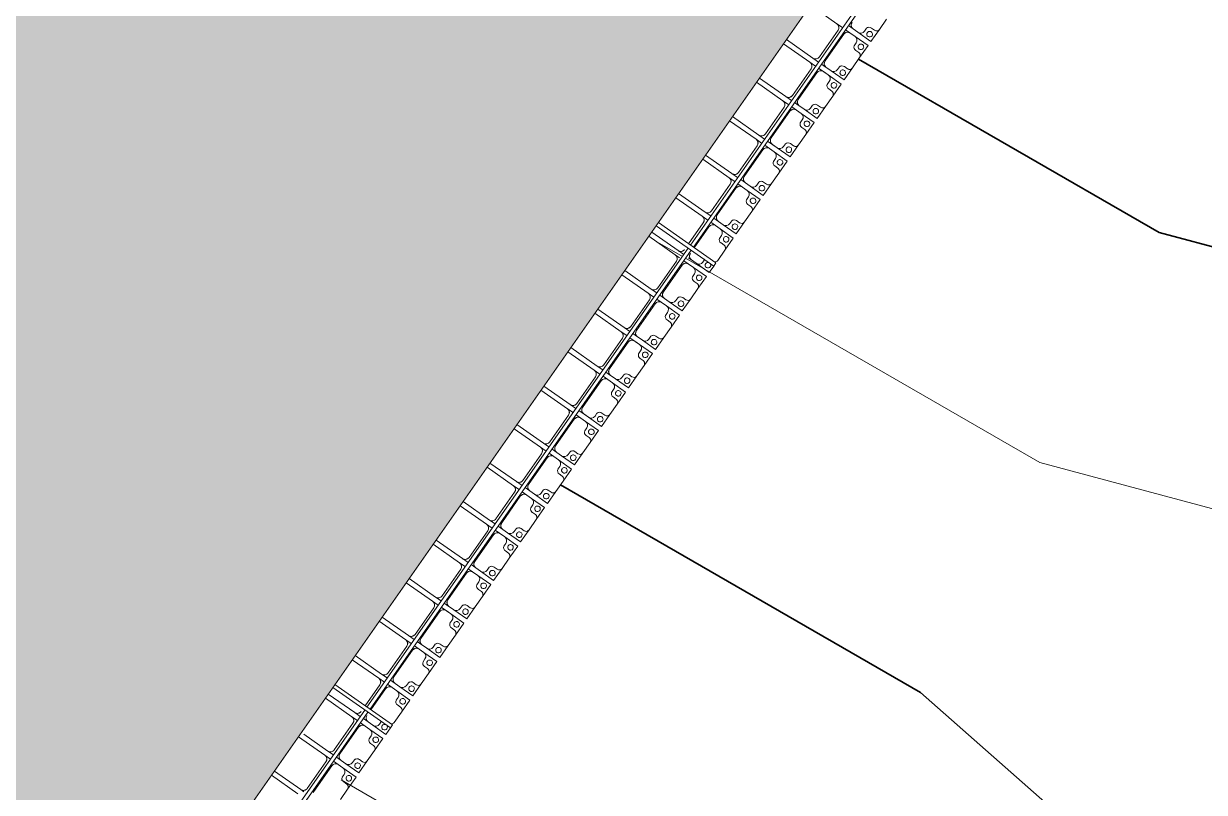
# Model space of a CAD drawing. Header units: millimetres. Extents: x -861324 to 439029, y -308065 to 694685.
# Drawn here: x -233686 to -221121, y 79900 to 88078 of the extents above; entities that cross this region are included whole.
import ezdxf

# ---------------------------------------------------------------- set-up
doc = ezdxf.new("R2010")
doc.units = ezdxf.units.MM
for name, color, linetype, lineweight in [('A-DETL-GENF', 92, 'Continuous', 9), ('A-DETL-THIN', 151, 'Continuous', 9), ('A-GENM', 13, 'Continuous', 9), ('C-TOPO-MAJR', 7, 'Continuous', 35), ('C-TOPO-MINR', 7, 'Continuous', 9), ('S-BEAM', 12, 'Continuous', 9)]:
    doc.layers.add(name, color=color, linetype=linetype, lineweight=lineweight)

# ---------------------------------------------------------------- blocks, each defined once
blk = doc.blocks.new('Dai phaodi lai - DẢI PHAO ĐI LẠI-17507-BỐ TRÍ BÈ PIN HỒ BẢN MÒNG')
at = {"layer": 'A-GENM', "color": 7}
for p, q in [((24567, 748), (24433, 748)), ((24567, 748), (24723, 748)), ((24723, 748), (24567, 748)), ((24605, 671), (24605, 710)), ((24673, 629), (24636, 629)), ((24673, 629), (24636, 629)), ((24636, 629), (24673, 629)), ((24723, 748), (24723, 579)), ((24723, 579), (24723, 748)), ((24777, 748), (24933, 748)), ((24777, 579), (24777, 748)), ((24777, 748), (24777, 579)), ((24933, 748), (24777, 748)), ((24864, 629), (24827, 629)), ((24864, 629), (24827, 629)), ((24827, 629), (24864, 629)), ((24895, 710), (24895, 671)), ((25067, 748), (24933, 748)), ((25067, 748), (25223, 748)), ((25223, 748), (25067, 748)), ((25105, 671), (25105, 710)), ((25173, 629), (25136, 629)), ((25173, 629), (25136, 629)), ((25136, 629), (25173, 629)), ((25223, 748), (25223, 579)), ((25223, 579), (25223, 748)), ((25277, 748), (25433, 748)), ((25277, 579), (25277, 748)), ((25277, 748), (25277, 579)), ((25433, 748), (25277, 748)), ((25364, 629), (25327, 629)), ((25364, 629), (25327, 629)), ((25327, 629), (25364, 629)), ((25395, 710), (25395, 671)), ((25567, 748), (25433, 748)), ((25567, 748), (25723, 748)), ((25723, 748), (25567, 748)), ((25605, 671), (25605, 710)), ((25673, 629), (25636, 629)), ((25673, 629), (25636, 629)), ((25636, 629), (25673, 629)), ((25723, 748), (25723, 579)), ((25723, 579), (25723, 748)), ((25777, 748), (25933, 748)), ((25777, 579), (25777, 748)), ((25777, 748), (25777, 579)), ((25933, 748), (25777, 748)), ((25864, 629), (25827, 629)), ((25864, 629), (25827, 629)), ((25827, 629), (25864, 629)), ((25895, 710), (25895, 671)), ((26067, 748), (25933, 748)), ((26067, 748), (26223, 748)), ((26223, 748), (26067, 748)), ((26105, 671), (26105, 710)), ((26173, 629), (26136, 629)), ((26173, 629), (26136, 629)), ((26136, 629), (26173, 629)), ((26223, 748), (26223, 579)), ((26223, 579), (26223, 748)), ((26277, 748), (26433, 748)), ((26277, 579), (26277, 748)), ((26277, 748), (26277, 579)), ((26433, 748), (26277, 748)), ((26364, 629), (26327, 629)), ((26364, 629), (26327, 629)), ((26327, 629), (26364, 629)), ((26395, 710), (26395, 671)), ((26567, 748), (26433, 748)), ((26567, 748), (26723, 748)), ((26723, 748), (26567, 748)), ((26605, 671), (26605, 710)), ((26673, 629), (26636, 629)), ((26673, 629), (26636, 629)), ((26636, 629), (26673, 629)), ((26723, 748), (26723, 579)), ((26723, 579), (26723, 748)), ((26777, 748), (26933, 748)), ((26777, 579), (26777, 748)), ((26777, 748), (26777, 579)), ((26933, 748), (26777, 748)), ((26864, 629), (26827, 629)), ((26864, 629), (26827, 629)), ((26827, 629), (26864, 629)), ((26895, 710), (26895, 671)), ((27067, 748), (26933, 748)), ((27067, 748), (27223, 748)), ((27223, 748), (27067, 748)), ((27105, 671), (27105, 710)), ((27173, 629), (27136, 629)), ((27173, 629), (27136, 629)), ((27136, 629), (27173, 629)), ((27223, 748), (27223, 579)), ((27223, 579), (27223, 748)), ((27277, 748), (27433, 748)), ((27277, 579), (27277, 748)), ((27277, 748), (27277, 579)), ((27433, 748), (27277, 748)), ((27364, 629), (27327, 629)), ((27364, 629), (27327, 629)), ((27327, 629), (27364, 629)), ((27395, 710), (27395, 671)), ((27567, 748), (27433, 748)), ((27673, 629), (27636, 629)), ((27673, 629), (27636, 629)), ((27636, 629), (27673, 629)), ((27640, 748), (27723, 748)), ((27723, 748), (27640, 748)), ((27723, 748), (27723, 579)), ((27723, 579), (27723, 748)), ((27777, 748), (27933, 748)), ((27777, 579), (27777, 748)), ((27777, 748), (27777, 579)), ((27933, 748), (27777, 748)), ((27864, 629), (27827, 629)), ((27864, 629), (27827, 629)), ((27827, 629), (27864, 629)), ((27895, 710), (27895, 671)), ((28067, 748), (27933, 748)), ((28067, 748), (28223, 748)), ((28223, 748), (28067, 748)), ((28105, 671), (28105, 710)), ((28173, 629), (28136, 629)), ((28173, 629), (28136, 629)), ((28136, 629), (28173, 629)), ((28223, 748), (28223, 579)), ((28223, 579), (28223, 748)), ((28277, 748), (28433, 748)), ((28277, 579), (28277, 748)), ((28277, 748), (28277, 579)), ((28433, 748), (28277, 748)), ((28364, 629), (28327, 629)), ((28364, 629), (28327, 629)), ((28327, 629), (28364, 629)), ((28395, 710), (28395, 671)), ((28567, 748), (28433, 748)), ((28567, 748), (28723, 748)), ((28723, 748), (28567, 748)), ((28605, 671), (28605, 710)), ((28673, 629), (28636, 629)), ((28673, 629), (28636, 629)), ((28636, 629), (28673, 629)), ((28723, 748), (28723, 579)), ((28723, 579), (28723, 748)), ((28777, 748), (28933, 748)), ((28777, 579), (28777, 748)), ((28777, 748), (28777, 579)), ((28933, 748), (28777, 748)), ((28864, 629), (28827, 629)), ((28864, 629), (28827, 629)), ((28827, 629), (28864, 629)), ((28895, 710), (28895, 671)), ((29067, 748), (28933, 748)), ((29067, 748), (29223, 748)), ((29223, 748), (29067, 748)), ((29105, 671), (29105, 710)), ((29173, 629), (29136, 629)), ((29173, 629), (29136, 629)), ((29136, 629), (29173, 629)), ((29223, 748), (29223, 579)), ((29223, 579), (29223, 748)), ((29277, 748), (29433, 748)), ((29277, 579), (29277, 748)), ((29277, 748), (29277, 579)), ((29433, 748), (29277, 748)), ((29364, 629), (29327, 629)), ((29364, 629), (29327, 629)), ((29327, 629), (29364, 629)), ((29395, 710), (29395, 671)), ((29567, 748), (29433, 748)), ((29567, 748), (29723, 748)), ((29723, 748), (29567, 748)), ((29605, 671), (29605, 710)), ((29673, 629), (29636, 629)), ((29673, 629), (29636, 629)), ((29636, 629), (29673, 629)), ((29723, 748), (29723, 579)), ((29723, 579), (29723, 748)), ((29777, 748), (29933, 748)), ((29777, 579), (29777, 748)), ((29777, 748), (29777, 579)), ((29933, 748), (29777, 748)), ((29864, 629), (29827, 629)), ((29864, 629), (29827, 629)), ((29827, 629), (29864, 629)), ((29895, 710), (29895, 671)), ((30067, 748), (29933, 748)), ((30067, 748), (30223, 748)), ((30223, 748), (30067, 748)), ((30105, 671), (30105, 710)), ((30173, 629), (30136, 629)), ((30173, 629), (30136, 629)), ((30136, 629), (30173, 629)), ((30223, 748), (30223, 579)), ((30223, 579), (30223, 748)), ((30277, 748), (30433, 748)), ((30277, 579), (30277, 748)), ((30277, 748), (30277, 579)), ((30433, 748), (30277, 748)), ((30364, 629), (30327, 629)), ((30364, 629), (30327, 629)), ((30327, 629), (30364, 629)), ((30395, 710), (30395, 671)), ((30567, 748), (30433, 748)), ((30567, 748), (30723, 748)), ((30723, 748), (30567, 748)), ((30605, 671), (30605, 710)), ((30673, 629), (30636, 629)), ((30673, 629), (30636, 629)), ((30636, 629), (30673, 629)), ((30723, 748), (30723, 579)), ((30723, 579), (30723, 748)), ((30777, 748), (30933, 748)), ((30777, 579), (30777, 748)), ((30777, 748), (30777, 579)), ((30933, 748), (30777, 748)), ((30864, 629), (30827, 629)), ((30864, 629), (30827, 629)), ((30827, 629), (30864, 629)), ((30895, 710), (30895, 671)), ((31067, 748), (30933, 748)), ((31067, 748), (31223, 748)), ((31223, 748), (31067, 748)), ((31105, 671), (31105, 710)), ((31173, 629), (31136, 629)), ((31173, 629), (31136, 629)), ((31136, 629), (31173, 629)), ((31223, 748), (31223, 579)), ((31223, 579), (31223, 748)), ((31277, 748), (31433, 748)), ((31277, 579), (31277, 748)), ((31277, 748), (31277, 579)), ((31433, 748), (31277, 748)), ((31364, 629), (31327, 629)), ((31364, 629), (31327, 629)), ((31327, 629), (31364, 629)), ((31395, 710), (31395, 671)), ((31567, 748), (31433, 748)), ((31567, 748), (31723, 748)), ((31723, 748), (31567, 748)), ((31605, 671), (31605, 710)), ((31673, 629), (31636, 629)), ((31673, 629), (31636, 629)), ((31636, 629), (31673, 629)), ((31723, 748), (31723, 579)), ((31723, 579), (31723, 748)), ((31777, 748), (31933, 748)), ((31777, 579), (31777, 748)), ((31777, 748), (31777, 579)), ((31933, 748), (31777, 748)), ((31864, 629), (31827, 629)), ((31864, 629), (31827, 629)), ((31827, 629), (31864, 629)), ((31895, 710), (31895, 671)), ((32067, 748), (31933, 748)), ((32067, 748), (32223, 748)), ((32223, 748), (32067, 748)), ((32105, 671), (32105, 710)), ((32173, 629), (32136, 629)), ((32173, 629), (32136, 629)), ((32136, 629), (32173, 629)), ((32223, 748), (32223, 579)), ((32223, 579), (32223, 748)), ((32277, 748), (32433, 748)), ((32277, 579), (32277, 748)), ((32277, 748), (32277, 579)), ((32433, 748), (32277, 748)), ((32364, 629), (32327, 629)), ((32364, 629), (32327, 629)), ((32327, 629), (32364, 629)), ((32395, 710), (32395, 671)), ((32567, 748), (32433, 748)), ((32567, 748), (32723, 748)), ((32723, 748), (32567, 748)), ((32605, 671), (32605, 710)), ((32673, 629), (32636, 629)), ((32673, 629), (32636, 629)), ((32636, 629), (32673, 629)), ((32723, 748), (32723, 579)), ((32723, 579), (32723, 748)), ((32777, 748), (32933, 748)), ((32777, 579), (32777, 748)), ((32777, 748), (32777, 579)), ((32933, 748), (32777, 748)), ((32864, 629), (32827, 629)), ((32864, 629), (32827, 629)), ((32827, 629), (32864, 629)), ((32895, 710), (32895, 671)), ((33067, 748), (32933, 748)), ((33067, 748), (33223, 748)), ((33223, 748), (33067, 748)), ((33105, 671), (33105, 710)), ((33173, 629), (33136, 629)), ((33173, 629), (33136, 629)), ((33136, 629), (33173, 629)), ((33223, 748), (33223, 579)), ((33223, 579), (33223, 748)), ((33277, 748), (33433, 748)), ((33277, 579), (33277, 748)), ((33277, 748), (33277, 579)), ((33433, 748), (33277, 748)), ((33364, 629), (33327, 629)), ((33364, 629), (33327, 629)), ((33327, 629), (33364, 629)), ((33395, 710), (33395, 671)), ((33567, 748), (33433, 748)), ((33673, 629), (33636, 629)), ((33673, 629), (33636, 629)), ((33636, 629), (33673, 629)), ((33640, 748), (33723, 748)), ((33723, 748), (33640, 748)), ((33723, 748), (33723, 579)), ((33723, 579), (33723, 748)), ((33777, 748), (33933, 748)), ((33777, 579), (33777, 748)), ((33777, 748), (33777, 579)), ((33933, 748), (33777, 748)), ((33864, 629), (33827, 629)), ((33864, 629), (33827, 629)), ((33827, 629), (33864, 629)), ((33895, 710), (33895, 671)), ((34067, 748), (33933, 748)), ((34067, 748), (34223, 748)), ((34223, 748), (34067, 748)), ((34105, 671), (34105, 710)), ((34173, 629), (34136, 629)), ((34173, 629), (34136, 629)), ((34136, 629), (34173, 629)), ((34223, 748), (34223, 579)), ((34223, 579), (34223, 748)), ((34277, 748), (34433, 748)), ((34277, 579), (34277, 748)), ((34277, 748), (34277, 579)), ((34433, 748), (34277, 748)), ((34364, 629), (34327, 629)), ((34364, 629), (34327, 629)), ((34327, 629), (34364, 629)), ((34395, 710), (34395, 671)), ((34567, 748), (34433, 748)), ((24723, 517), (24723, 579)), ((24723, 517), (24723, 456)), ((24777, 579), (24777, 517)), ((24777, 456), (24777, 517)), ((25223, 517), (25223, 579)), ((25223, 517), (25223, 456)), ((25277, 579), (25277, 517)), ((25277, 456), (25277, 517)), ((25723, 517), (25723, 579)), ((25723, 517), (25723, 456)), ((25777, 579), (25777, 517)), ((25777, 456), (25777, 517)), ((26223, 517), (26223, 579)), ((26223, 517), (26223, 456)), ((26277, 579), (26277, 517)), ((26277, 456), (26277, 517)), ((26723, 517), (26723, 579)), ((26723, 517), (26723, 456)), ((26777, 579), (26777, 517)), ((26777, 456), (26777, 517)), ((27223, 517), (27223, 579)), ((27223, 517), (27223, 456)), ((27277, 579), (27277, 517)), ((27277, 456), (27277, 517)), ((27723, 517), (27723, 579)), ((27723, 517), (27723, 478)), ((27777, 579), (27777, 517)), ((27777, 456), (27777, 517)), ((28223, 517), (28223, 579)), ((28223, 517), (28223, 456)), ((28277, 579), (28277, 517)), ((28277, 456), (28277, 517)), ((28723, 517), (28723, 579)), ((28723, 517), (28723, 456)), ((28777, 579), (28777, 517)), ((28777, 456), (28777, 517)), ((29223, 517), (29223, 579)), ((29223, 517), (29223, 456)), ((29277, 579), (29277, 517)), ((29277, 456), (29277, 517)), ((29723, 517), (29723, 579)), ((29723, 517), (29723, 456)), ((29777, 579), (29777, 517)), ((29777, 456), (29777, 517)), ((30223, 517), (30223, 579)), ((30223, 517), (30223, 456)), ((30277, 579), (30277, 517)), ((30277, 456), (30277, 517)), ((30723, 517), (30723, 579)), ((30723, 517), (30723, 456)), ((30777, 579), (30777, 517)), ((30777, 456), (30777, 517)), ((31223, 517), (31223, 579)), ((31223, 517), (31223, 456)), ((31277, 579), (31277, 517)), ((31277, 456), (31277, 517)), ((31723, 517), (31723, 579)), ((31723, 517), (31723, 456)), ((31777, 579), (31777, 517)), ((31777, 456), (31777, 517)), ((32223, 517), (32223, 579)), ((32223, 517), (32223, 456)), ((32277, 579), (32277, 517)), ((32277, 456), (32277, 517)), ((32723, 517), (32723, 579)), ((32723, 517), (32723, 456)), ((32777, 579), (32777, 517)), ((32777, 456), (32777, 517)), ((33223, 517), (33223, 579)), ((33223, 517), (33223, 456)), ((33277, 579), (33277, 517)), ((33277, 456), (33277, 517)), ((33723, 517), (33723, 579)), ((33723, 517), (33723, 456)), ((33777, 579), (33777, 517)), ((33777, 456), (33777, 517)), ((34223, 517), (34223, 579)), ((34223, 517), (34223, 456)), ((34277, 579), (34277, 517)), ((34277, 456), (34277, 517)), ((24777, 343), (24777, 416)), ((24827, 467), (25173, 467)), ((25173, 393), (24827, 393)), ((25223, 416), (25223, 343)), ((25277, 343), (25277, 416)), ((25327, 467), (25673, 467)), ((25673, 393), (25327, 393)), ((25723, 416), (25723, 343)), ((25777, 343), (25777, 416)), ((25827, 467), (26173, 467)), ((26173, 393), (25827, 393)), ((26223, 416), (26223, 343)), ((26277, 343), (26277, 416)), ((26327, 467), (26673, 467)), ((26673, 393), (26327, 393)), ((26723, 416), (26723, 343)), ((26777, 343), (26777, 416)), ((26827, 467), (27173, 467)), ((27173, 393), (26827, 393)), ((27223, 416), (27223, 343)), ((27277, 343), (27277, 416)), ((27327, 467), (27600, 467)), ((27600, 393), (27327, 393)), ((27723, 416), (27723, 343)), ((27777, 343), (27777, 401)), ((27827, 467), (28173, 467)), ((28173, 393), (27827, 393)), ((28223, 416), (28223, 343)), ((28277, 343), (28277, 416)), ((28327, 467), (28673, 467)), ((28673, 393), (28327, 393)), ((28723, 416), (28723, 343)), ((28777, 343), (28777, 416)), ((28827, 467), (29173, 467)), ((29173, 393), (28827, 393)), ((29223, 416), (29223, 343)), ((29277, 343), (29277, 416)), ((29327, 467), (29673, 467)), ((29673, 393), (29327, 393)), ((29723, 416), (29723, 343)), ((29777, 343), (29777, 416)), ((29827, 467), (30173, 467)), ((30173, 393), (29827, 393)), ((30223, 416), (30223, 343)), ((30277, 343), (30277, 416)), ((30327, 467), (30673, 467)), ((30673, 393), (30327, 393)), ((30723, 416), (30723, 343)), ((30777, 343), (30777, 416)), ((30827, 467), (31173, 467)), ((31173, 393), (30827, 393)), ((31223, 416), (31223, 343)), ((31277, 343), (31277, 416)), ((31327, 467), (31673, 467)), ((31673, 393), (31327, 393)), ((31723, 416), (31723, 343)), ((31777, 343), (31777, 416)), ((31827, 467), (32173, 467)), ((32173, 393), (31827, 393)), ((32223, 416), (32223, 343)), ((32277, 343), (32277, 416)), ((32327, 467), (32673, 467)), ((32673, 393), (32327, 393)), ((32723, 416), (32723, 343)), ((32777, 343), (32777, 416)), ((32827, 467), (33173, 467)), ((33173, 393), (32827, 393)), ((33223, 416), (33223, 343)), ((33277, 343), (33277, 416)), ((33327, 467), (33600, 467)), ((33600, 393), (33327, 393)), ((33723, 416), (33723, 343)), ((33777, 343), (33777, 416)), ((33827, 467), (34173, 467)), ((34173, 393), (33827, 393)), ((34223, 416), (34223, 343)), ((34277, 343), (34277, 416)), ((34327, 467), (34673, 467)), ((34673, 393), (34327, 393)), ((34723, 383), (34723, 343)), ((24777, 343), (24777, 0)), ((25223, 0), (25223, 343)), ((25277, 343), (25277, 0)), ((25723, 0), (25723, 343)), ((25777, 343), (25777, 0)), ((26223, 0), (26223, 343)), ((26277, 343), (26277, 0)), ((26723, 0), (26723, 343)), ((26777, 343), (26777, 0)), ((27223, 0), (27223, 343)), ((27277, 343), (27277, 0)), ((27723, 0), (27723, 343)), ((27777, 343), (27777, 0)), ((28223, 0), (28223, 343)), ((28277, 343), (28277, 0)), ((28723, 0), (28723, 343)), ((28777, 343), (28777, 0)), ((29223, 0), (29223, 343)), ((29277, 343), (29277, 0)), ((29723, 0), (29723, 343)), ((29777, 343), (29777, 0)), ((30223, 0), (30223, 343)), ((30277, 343), (30277, 0)), ((30723, 0), (30723, 343)), ((30777, 343), (30777, 0)), ((31223, 0), (31223, 343)), ((31277, 343), (31277, 0)), ((31723, 0), (31723, 343)), ((31777, 343), (31777, 0)), ((32223, 0), (32223, 343)), ((32277, 343), (32277, 0)), ((32723, 0), (32723, 343)), ((32777, 343), (32777, 0)), ((33223, 0), (33223, 343)), ((33277, 343), (33277, 0)), ((33723, 0), (33723, 343)), ((33777, 343), (33777, 0)), ((34223, 33), (34223, 343)), ((34277, 343), (34277, 0)), ((34723, 0), (34723, 343)), ((34777, 343), (34777, 0))]:
    blk.add_line(p, q, dxfattribs=at)
at = {"layer": 'A-GENM', "color": 9}
for p, q in [((24636, 629), (24673, 629)), ((24827, 629), (24864, 629)), ((25136, 629), (25173, 629)), ((25327, 629), (25364, 629)), ((25636, 629), (25673, 629)), ((25827, 629), (25864, 629)), ((26136, 629), (26173, 629)), ((26327, 629), (26364, 629)), ((26636, 629), (26673, 629)), ((26827, 629), (26864, 629)), ((27136, 629), (27173, 629)), ((27327, 629), (27364, 629)), ((27636, 629), (27673, 629)), ((27827, 629), (27864, 629)), ((28136, 629), (28173, 629)), ((28327, 629), (28364, 629)), ((28636, 629), (28673, 629)), ((28827, 629), (28864, 629)), ((29136, 629), (29173, 629)), ((29327, 629), (29364, 629)), ((29636, 629), (29673, 629)), ((29827, 629), (29864, 629)), ((30136, 629), (30173, 629)), ((30327, 629), (30364, 629)), ((30636, 629), (30673, 629)), ((30827, 629), (30864, 629)), ((31136, 629), (31173, 629)), ((31327, 629), (31364, 629)), ((31636, 629), (31673, 629)), ((31827, 629), (31864, 629)), ((32136, 629), (32173, 629)), ((32327, 629), (32364, 629)), ((32636, 629), (32673, 629)), ((32827, 629), (32864, 629)), ((33136, 629), (33173, 629)), ((33327, 629), (33364, 629)), ((33636, 629), (33673, 629)), ((33827, 629), (33864, 629)), ((34136, 629), (34173, 629)), ((34327, 629), (34364, 629)), ((24723, 579), (24723, 456)), ((24777, 456), (24777, 579)), ((25223, 579), (25223, 456)), ((25277, 456), (25277, 579)), ((25723, 579), (25723, 456)), ((25777, 456), (25777, 579)), ((26223, 579), (26223, 456)), ((26277, 456), (26277, 579)), ((26723, 579), (26723, 456)), ((26777, 456), (26777, 579)), ((27223, 579), (27223, 456)), ((27277, 456), (27277, 579)), ((27723, 579), (27723, 478)), ((27777, 456), (27777, 579)), ((28223, 579), (28223, 456)), ((28277, 456), (28277, 579)), ((28723, 579), (28723, 456)), ((28777, 456), (28777, 579)), ((29223, 579), (29223, 456)), ((29277, 456), (29277, 579)), ((29723, 579), (29723, 456)), ((29777, 456), (29777, 579)), ((30223, 579), (30223, 456)), ((30277, 456), (30277, 579)), ((30723, 579), (30723, 456)), ((30777, 456), (30777, 579)), ((31223, 579), (31223, 456)), ((31277, 456), (31277, 579)), ((31723, 579), (31723, 456)), ((31777, 456), (31777, 579)), ((32223, 579), (32223, 456)), ((32277, 456), (32277, 579)), ((32723, 579), (32723, 456)), ((32777, 456), (32777, 579)), ((33223, 579), (33223, 456)), ((33277, 456), (33277, 579)), ((33723, 579), (33723, 456)), ((33777, 456), (33777, 579)), ((34223, 579), (34223, 456)), ((34277, 456), (34277, 579)), ((24777, 343), (24777, 416)), ((25223, 416), (25223, 343)), ((25277, 343), (25277, 416)), ((25723, 416), (25723, 343)), ((25777, 343), (25777, 416)), ((26223, 416), (26223, 343)), ((26277, 343), (26277, 416)), ((26723, 416), (26723, 343)), ((26777, 343), (26777, 416)), ((27223, 416), (27223, 343)), ((27277, 343), (27277, 416)), ((27723, 416), (27723, 343)), ((27777, 343), (27777, 401)), ((28223, 416), (28223, 343)), ((28277, 343), (28277, 416)), ((28723, 416), (28723, 343)), ((28777, 343), (28777, 416)), ((29223, 416), (29223, 343)), ((29277, 343), (29277, 416)), ((29723, 416), (29723, 343)), ((29777, 343), (29777, 416)), ((30223, 416), (30223, 343)), ((30277, 343), (30277, 416)), ((30723, 416), (30723, 343)), ((30777, 343), (30777, 416)), ((31223, 416), (31223, 343)), ((31277, 343), (31277, 416)), ((31723, 416), (31723, 343)), ((31777, 343), (31777, 416)), ((32223, 416), (32223, 343)), ((32277, 343), (32277, 416)), ((32723, 416), (32723, 343)), ((32777, 343), (32777, 416)), ((33223, 416), (33223, 343)), ((33277, 343), (33277, 416)), ((33723, 416), (33723, 343)), ((33777, 343), (33777, 416)), ((34223, 416), (34223, 343)), ((34277, 343), (34277, 416)), ((34723, 383), (34723, 343))]:
    blk.add_line(p, q, dxfattribs=at)
at = {"layer": 'A-GENM', "color": 7}
for centre, radius, start, end in [((24567, 710), 38, 360, 90), ((24567, 710), 38, 0, 90), ((24567, 710), 38, 0, 90), ((24645, 668), 40, 176.4919, 256.8115), ((24645, 668), 40, 176.4919, 216.6517), ((24645, 668), 40, 176.4919, 216.6517), ((24645, 668), 40, 230.0383, 256.8115), ((24645, 668), 40, 230.0383, 256.8115), ((24668, 693), 30, 90, 270), ((24668, 693), 30, 90, 270), ((24668, 693), 30, 270, 90), ((24668, 693), 30, 270, 90), ((24673, 579), 50, 0, 90), ((24673, 579), 50, 0, 90), ((24673, 579), 50, 0, 90), ((24827, 579), 50, 90, 180), ((24827, 579), 50, 90, 180), ((24827, 579), 50, 90, 180), ((24832, 693), 30, 90, 270), ((24832, 693), 30, 90, 270), ((24832, 693), 30, 270, 90), ((24832, 693), 30, 270, 90), ((24855, 668), 40, 283.1885, 3.5081), ((24855, 668), 40, 283.1885, 3.5081), ((24855, 668), 40, 283.1885, 3.5081), ((24933, 710), 38, 90, 180), ((24933, 710), 38, 90, 165), ((24933, 710), 38, 90, 165), ((25067, 710), 38, 360, 90), ((25067, 710), 38, 0, 90), ((25067, 710), 38, 0, 90), ((25145, 668), 40, 176.4919, 256.8115), ((25145, 668), 40, 176.4919, 216.6517), ((25145, 668), 40, 176.4919, 216.6517), ((25145, 668), 40, 230.0383, 256.8115), ((25145, 668), 40, 230.0383, 256.8115), ((25168, 693), 30, 90, 270), ((25168, 693), 30, 90, 270), ((25168, 693), 30, 270, 90), ((25168, 693), 30, 270, 90), ((25173, 579), 50, 0, 90), ((25173, 579), 50, 0, 90), ((25173, 579), 50, 0, 90), ((25327, 579), 50, 90, 180), ((25327, 579), 50, 90, 180), ((25327, 579), 50, 90, 180), ((25332, 693), 30, 90, 270), ((25332, 693), 30, 90, 270), ((25332, 693), 30, 270, 90), ((25332, 693), 30, 270, 90), ((25355, 668), 40, 283.1885, 3.5081), ((25355, 668), 40, 283.1885, 3.5081), ((25355, 668), 40, 283.1885, 3.5081), ((25433, 710), 38, 90, 180), ((25433, 710), 38, 90, 165), ((25433, 710), 38, 90, 165), ((25567, 710), 38, 360, 90), ((25567, 710), 38, 0, 90), ((25567, 710), 38, 0, 90), ((25645, 668), 40, 176.4919, 256.8115), ((25645, 668), 40, 176.4919, 216.6517), ((25645, 668), 40, 176.4919, 216.6517), ((25645, 668), 40, 230.0383, 256.8115), ((25645, 668), 40, 230.0383, 256.8115), ((25668, 693), 30, 90, 270), ((25668, 693), 30, 90, 270), ((25668, 693), 30, 270, 90), ((25668, 693), 30, 270, 90), ((25673, 579), 50, 0, 90), ((25673, 579), 50, 0, 90), ((25673, 579), 50, 0, 90), ((25827, 579), 50, 90, 180), ((25827, 579), 50, 90, 180), ((25827, 579), 50, 90, 180), ((25832, 693), 30, 90, 270), ((25832, 693), 30, 90, 270), ((25832, 693), 30, 270, 90), ((25832, 693), 30, 270, 90), ((25855, 668), 40, 283.1885, 3.5081), ((25855, 668), 40, 283.1885, 3.5081), ((25855, 668), 40, 283.1885, 3.5081), ((25933, 710), 38, 90, 180), ((25933, 710), 38, 90, 165), ((25933, 710), 38, 90, 165), ((26067, 710), 38, 360, 90), ((26067, 710), 38, 0, 90), ((26067, 710), 38, 0, 90), ((26145, 668), 40, 176.4919, 256.8115), ((26145, 668), 40, 176.4919, 216.6517), ((26145, 668), 40, 176.4919, 216.6517), ((26145, 668), 40, 230.0383, 256.8115), ((26145, 668), 40, 230.0383, 256.8115), ((26168, 693), 30, 90, 270), ((26168, 693), 30, 90, 270), ((26168, 693), 30, 270, 90), ((26168, 693), 30, 270, 90), ((26173, 579), 50, 0, 90), ((26173, 579), 50, 0, 90), ((26173, 579), 50, 0, 90), ((26327, 579), 50, 90, 180), ((26327, 579), 50, 90, 180), ((26327, 579), 50, 90, 180), ((26332, 693), 30, 90, 270), ((26332, 693), 30, 90, 270), ((26332, 693), 30, 270, 90), ((26332, 693), 30, 270, 90), ((26355, 668), 40, 283.1885, 3.5081), ((26355, 668), 40, 283.1885, 3.5081), ((26355, 668), 40, 283.1885, 3.5081), ((26433, 710), 38, 90, 180), ((26433, 710), 38, 90, 165), ((26433, 710), 38, 90, 165), ((26567, 710), 38, 360, 90), ((26567, 710), 38, 0, 90), ((26567, 710), 38, 0, 90), ((26645, 668), 40, 176.4919, 256.8115), ((26645, 668), 40, 176.4919, 216.6517), ((26645, 668), 40, 176.4919, 216.6517), ((26645, 668), 40, 230.0383, 256.8115), ((26645, 668), 40, 230.0383, 256.8115), ((26668, 693), 30, 90, 270), ((26668, 693), 30, 90, 270), ((26668, 693), 30, 270, 90), ((26668, 693), 30, 270, 90), ((26673, 579), 50, 0, 90), ((26673, 579), 50, 0, 90), ((26673, 579), 50, 0, 90), ((26827, 579), 50, 90, 180), ((26827, 579), 50, 90, 180), ((26827, 579), 50, 90, 180), ((26832, 693), 30, 90, 270), ((26832, 693), 30, 90, 270), ((26832, 693), 30, 270, 90), ((26832, 693), 30, 270, 90), ((26855, 668), 40, 283.1885, 3.5081), ((26855, 668), 40, 283.1885, 3.5081), ((26855, 668), 40, 283.1885, 3.5081), ((26933, 710), 38, 90, 180), ((26933, 710), 38, 90, 165), ((26933, 710), 38, 90, 165), ((27067, 710), 38, 360, 90), ((27067, 710), 38, 0, 90), ((27067, 710), 38, 0, 90), ((27145, 668), 40, 176.4919, 256.8115), ((27145, 668), 40, 176.4919, 216.6517), ((27145, 668), 40, 176.4919, 216.6517), ((27145, 668), 40, 230.0383, 256.8115), ((27145, 668), 40, 230.0383, 256.8115), ((27168, 693), 30, 90, 270), ((27168, 693), 30, 90, 270), ((27168, 693), 30, 270, 90), ((27168, 693), 30, 270, 90), ((27173, 579), 50, 0, 90), ((27173, 579), 50, 0, 90), ((27173, 579), 50, 0, 90), ((27327, 579), 50, 90, 180), ((27327, 579), 50, 90, 180), ((27327, 579), 50, 90, 180), ((27332, 693), 30, 90, 270), ((27332, 693), 30, 90, 270), ((27332, 693), 30, 270, 90), ((27332, 693), 30, 270, 90), ((27355, 668), 40, 283.1885, 3.5081), ((27355, 668), 40, 283.1885, 3.5081), ((27355, 668), 40, 283.1885, 3.5081), ((27433, 710), 38, 90, 180), ((27433, 710), 38, 90, 165), ((27433, 710), 38, 90, 165), ((27567, 710), 38, 30, 90), ((27567, 710), 38, 30, 90), ((27567, 710), 38, 30, 90), ((27668, 693), 30, 90, 165), ((27668, 693), 30, 90, 165), ((27668, 693), 30, 195, 270), ((27668, 693), 30, 195, 270), ((27668, 693), 30, 270, 90), ((27668, 693), 30, 270, 90), ((27673, 579), 50, 0, 90), ((27673, 579), 50, 0, 90), ((27673, 579), 50, 0, 90), ((27827, 579), 50, 90, 180), ((27827, 579), 50, 90, 180), ((27827, 579), 50, 90, 180), ((27832, 693), 30, 90, 270), ((27832, 693), 30, 90, 270), ((27832, 693), 30, 270, 90), ((27832, 693), 30, 270, 90), ((27855, 668), 40, 283.1885, 3.5081), ((27855, 668), 40, 283.1885, 3.5081), ((27855, 668), 40, 283.1885, 3.5081), ((27933, 710), 38, 90, 180), ((27933, 710), 38, 90, 165), ((27933, 710), 38, 90, 165), ((28067, 710), 38, 360, 90), ((28067, 710), 38, 0, 90), ((28067, 710), 38, 0, 90), ((28145, 668), 40, 176.4919, 256.8115), ((28145, 668), 40, 176.4919, 216.6517), ((28145, 668), 40, 176.4919, 216.6517), ((28145, 668), 40, 230.0383, 256.8115), ((28145, 668), 40, 230.0383, 256.8115), ((28168, 693), 30, 90, 270), ((28168, 693), 30, 90, 270), ((28168, 693), 30, 270, 90), ((28168, 693), 30, 270, 90), ((28173, 579), 50, 0, 90), ((28173, 579), 50, 0, 90), ((28173, 579), 50, 0, 90), ((28327, 579), 50, 90, 180), ((28327, 579), 50, 90, 180), ((28327, 579), 50, 90, 180), ((28332, 693), 30, 90, 270), ((28332, 693), 30, 90, 270), ((28332, 693), 30, 270, 90), ((28332, 693), 30, 270, 90), ((28355, 668), 40, 283.1885, 3.5081), ((28355, 668), 40, 283.1885, 3.5081), ((28355, 668), 40, 283.1885, 3.5081), ((28433, 710), 38, 90, 180), ((28433, 710), 38, 90, 165), ((28433, 710), 38, 90, 165), ((28567, 710), 38, 360, 90), ((28567, 710), 38, 0, 90), ((28567, 710), 38, 0, 90), ((28645, 668), 40, 176.4919, 256.8115), ((28645, 668), 40, 176.4919, 216.6517), ((28645, 668), 40, 176.4919, 216.6517), ((28645, 668), 40, 230.0383, 256.8115), ((28645, 668), 40, 230.0383, 256.8115), ((28668, 693), 30, 90, 270), ((28668, 693), 30, 90, 270), ((28668, 693), 30, 270, 90), ((28668, 693), 30, 270, 90), ((28673, 579), 50, 0, 90), ((28673, 579), 50, 0, 90), ((28673, 579), 50, 0, 90), ((28827, 579), 50, 90, 180), ((28827, 579), 50, 90, 180), ((28827, 579), 50, 90, 180), ((28832, 693), 30, 90, 270), ((28832, 693), 30, 90, 270), ((28832, 693), 30, 270, 90), ((28832, 693), 30, 270, 90), ((28855, 668), 40, 283.1885, 3.5081), ((28855, 668), 40, 283.1885, 3.5081), ((28855, 668), 40, 283.1885, 3.5081), ((28933, 710), 38, 90, 180), ((28933, 710), 38, 90, 165), ((28933, 710), 38, 90, 165), ((29067, 710), 38, 360, 90), ((29067, 710), 38, 0, 90), ((29067, 710), 38, 0, 90), ((29145, 668), 40, 176.4919, 256.8115), ((29145, 668), 40, 176.4919, 216.6517), ((29145, 668), 40, 176.4919, 216.6517), ((29145, 668), 40, 230.0383, 256.8115), ((29145, 668), 40, 230.0383, 256.8115), ((29168, 693), 30, 90, 270), ((29168, 693), 30, 90, 270), ((29168, 693), 30, 270, 90), ((29168, 693), 30, 270, 90), ((29173, 579), 50, 0, 90), ((29173, 579), 50, 0, 90), ((29173, 579), 50, 0, 90), ((29327, 579), 50, 90, 180), ((29327, 579), 50, 90, 180), ((29327, 579), 50, 90, 180), ((29332, 693), 30, 90, 270), ((29332, 693), 30, 90, 270), ((29332, 693), 30, 270, 90), ((29332, 693), 30, 270, 90), ((29355, 668), 40, 283.1885, 3.5081), ((29355, 668), 40, 283.1885, 3.5081), ((29355, 668), 40, 283.1885, 3.5081), ((29433, 710), 38, 90, 180), ((29433, 710), 38, 90, 165), ((29433, 710), 38, 90, 165), ((29567, 710), 38, 360, 90), ((29567, 710), 38, 0, 90), ((29567, 710), 38, 0, 90), ((29645, 668), 40, 176.4919, 256.8115), ((29645, 668), 40, 176.4919, 216.6517), ((29645, 668), 40, 176.4919, 216.6517), ((29645, 668), 40, 230.0383, 256.8115), ((29645, 668), 40, 230.0383, 256.8115), ((29668, 693), 30, 90, 270), ((29668, 693), 30, 90, 270), ((29668, 693), 30, 270, 90), ((29668, 693), 30, 270, 90), ((29673, 579), 50, 0, 90), ((29673, 579), 50, 0, 90), ((29673, 579), 50, 0, 90), ((29827, 579), 50, 90, 180), ((29827, 579), 50, 90, 180), ((29827, 579), 50, 90, 180), ((29832, 693), 30, 90, 270), ((29832, 693), 30, 90, 270), ((29832, 693), 30, 270, 90), ((29832, 693), 30, 270, 90), ((29855, 668), 40, 283.1885, 3.5081), ((29855, 668), 40, 283.1885, 3.5081), ((29855, 668), 40, 283.1885, 3.5081), ((29933, 710), 38, 90, 180), ((29933, 710), 38, 90, 165), ((29933, 710), 38, 90, 165), ((30067, 710), 38, 360, 90), ((30067, 710), 38, 0, 90), ((30067, 710), 38, 0, 90), ((30145, 668), 40, 176.4919, 256.8115), ((30145, 668), 40, 176.4919, 216.6517), ((30145, 668), 40, 176.4919, 216.6517), ((30145, 668), 40, 230.0383, 256.8115), ((30145, 668), 40, 230.0383, 256.8115), ((30168, 693), 30, 90, 270), ((30168, 693), 30, 90, 270), ((30168, 693), 30, 270, 90), ((30168, 693), 30, 270, 90), ((30173, 579), 50, 0, 90), ((30173, 579), 50, 0, 90), ((30173, 579), 50, 0, 90), ((30327, 579), 50, 90, 180), ((30327, 579), 50, 90, 180), ((30327, 579), 50, 90, 180), ((30332, 693), 30, 90, 270), ((30332, 693), 30, 90, 270), ((30332, 693), 30, 270, 90), ((30332, 693), 30, 270, 90), ((30355, 668), 40, 283.1885, 3.5081), ((30355, 668), 40, 283.1885, 3.5081), ((30355, 668), 40, 283.1885, 3.5081), ((30433, 710), 38, 90, 180), ((30433, 710), 38, 90, 165), ((30433, 710), 38, 90, 165), ((30567, 710), 38, 360, 90), ((30567, 710), 38, 0, 90), ((30567, 710), 38, 0, 90), ((30645, 668), 40, 176.4919, 256.8115), ((30645, 668), 40, 176.4919, 216.6517), ((30645, 668), 40, 176.4919, 216.6517), ((30645, 668), 40, 230.0383, 256.8115), ((30645, 668), 40, 230.0383, 256.8115), ((30668, 693), 30, 90, 270), ((30668, 693), 30, 90, 270), ((30668, 693), 30, 270, 90), ((30668, 693), 30, 270, 90), ((30673, 579), 50, 0, 90), ((30673, 579), 50, 0, 90), ((30673, 579), 50, 0, 90), ((30827, 579), 50, 90, 180), ((30827, 579), 50, 90, 180), ((30827, 579), 50, 90, 180), ((30832, 693), 30, 90, 270), ((30832, 693), 30, 90, 270), ((30832, 693), 30, 270, 90), ((30832, 693), 30, 270, 90), ((30855, 668), 40, 283.1885, 3.5081), ((30855, 668), 40, 283.1885, 3.5081), ((30855, 668), 40, 283.1885, 3.5081), ((30933, 710), 38, 90, 180), ((30933, 710), 38, 90, 165), ((30933, 710), 38, 90, 165), ((31067, 710), 38, 360, 90), ((31067, 710), 38, 0, 90), ((31067, 710), 38, 0, 90), ((31145, 668), 40, 176.4919, 256.8115), ((31145, 668), 40, 176.4919, 216.6517), ((31145, 668), 40, 176.4919, 216.6517), ((31145, 668), 40, 230.0383, 256.8115), ((31145, 668), 40, 230.0383, 256.8115), ((31168, 693), 30, 90, 270), ((31168, 693), 30, 90, 270), ((31168, 693), 30, 270, 90), ((31168, 693), 30, 270, 90), ((31173, 579), 50, 0, 90), ((31173, 579), 50, 0, 90), ((31173, 579), 50, 0, 90), ((31327, 579), 50, 90, 180), ((31327, 579), 50, 90, 180), ((31327, 579), 50, 90, 180), ((31332, 693), 30, 90, 270), ((31332, 693), 30, 90, 270), ((31332, 693), 30, 270, 90), ((31332, 693), 30, 270, 90), ((31355, 668), 40, 283.1885, 3.5081), ((31355, 668), 40, 283.1885, 3.5081), ((31355, 668), 40, 283.1885, 3.5081), ((31433, 710), 38, 90, 180), ((31433, 710), 38, 90, 165), ((31433, 710), 38, 90, 165), ((31567, 710), 38, 360, 90), ((31567, 710), 38, 0, 90), ((31567, 710), 38, 0, 90), ((31645, 668), 40, 176.4919, 256.8115), ((31645, 668), 40, 176.4919, 216.6517), ((31645, 668), 40, 176.4919, 216.6517), ((31645, 668), 40, 230.0383, 256.8115), ((31645, 668), 40, 230.0383, 256.8115), ((31668, 693), 30, 90, 270), ((31668, 693), 30, 90, 270), ((31668, 693), 30, 270, 90), ((31668, 693), 30, 270, 90), ((31673, 579), 50, 0, 90), ((31673, 579), 50, 0, 90), ((31673, 579), 50, 0, 90), ((31827, 579), 50, 90, 180), ((31827, 579), 50, 90, 180), ((31827, 579), 50, 90, 180), ((31832, 693), 30, 90, 270), ((31832, 693), 30, 90, 270), ((31832, 693), 30, 270, 90), ((31832, 693), 30, 270, 90), ((31855, 668), 40, 283.1885, 3.5081), ((31855, 668), 40, 283.1885, 3.5081), ((31855, 668), 40, 283.1885, 3.5081), ((31933, 710), 38, 90, 180), ((31933, 710), 38, 90, 165), ((31933, 710), 38, 90, 165), ((32067, 710), 38, 360, 90), ((32067, 710), 38, 0, 90), ((32067, 710), 38, 0, 90), ((32145, 668), 40, 176.4919, 256.8115), ((32145, 668), 40, 176.4919, 216.6517), ((32145, 668), 40, 176.4919, 216.6517), ((32145, 668), 40, 230.0383, 256.8115), ((32145, 668), 40, 230.0383, 256.8115), ((32168, 693), 30, 90, 270), ((32168, 693), 30, 90, 270), ((32168, 693), 30, 270, 90), ((32168, 693), 30, 270, 90), ((32173, 579), 50, 0, 90), ((32173, 579), 50, 0, 90), ((32173, 579), 50, 0, 90), ((32327, 579), 50, 90, 180), ((32327, 579), 50, 90, 180), ((32327, 579), 50, 90, 180), ((32332, 693), 30, 90, 270), ((32332, 693), 30, 90, 270), ((32332, 693), 30, 270, 90), ((32332, 693), 30, 270, 90), ((32355, 668), 40, 283.1885, 3.5081), ((32355, 668), 40, 283.1885, 3.5081), ((32355, 668), 40, 283.1885, 3.5081), ((32433, 710), 38, 90, 180), ((32433, 710), 38, 90, 165), ((32433, 710), 38, 90, 165), ((32567, 710), 38, 360, 90), ((32567, 710), 38, 0, 90), ((32567, 710), 38, 0, 90), ((32645, 668), 40, 176.4919, 256.8115), ((32645, 668), 40, 176.4919, 216.6517), ((32645, 668), 40, 176.4919, 216.6517), ((32645, 668), 40, 230.0383, 256.8115), ((32645, 668), 40, 230.0383, 256.8115), ((32668, 693), 30, 90, 270), ((32668, 693), 30, 90, 270), ((32668, 693), 30, 270, 90), ((32668, 693), 30, 270, 90), ((32673, 579), 50, 0, 90), ((32673, 579), 50, 0, 90), ((32673, 579), 50, 0, 90), ((32827, 579), 50, 90, 180), ((32827, 579), 50, 90, 180), ((32827, 579), 50, 90, 180), ((32832, 693), 30, 90, 270), ((32832, 693), 30, 90, 270), ((32832, 693), 30, 270, 90), ((32832, 693), 30, 270, 90), ((32855, 668), 40, 283.1885, 3.5081), ((32855, 668), 40, 283.1885, 3.5081), ((32855, 668), 40, 283.1885, 3.5081), ((32933, 710), 38, 90, 180), ((32933, 710), 38, 90, 165), ((32933, 710), 38, 90, 165), ((33067, 710), 38, 360, 90), ((33067, 710), 38, 0, 90), ((33067, 710), 38, 0, 90), ((33145, 668), 40, 176.4919, 256.8115), ((33145, 668), 40, 176.4919, 216.6517), ((33145, 668), 40, 176.4919, 216.6517), ((33145, 668), 40, 230.0383, 256.8115), ((33145, 668), 40, 230.0383, 256.8115), ((33168, 693), 30, 90, 270), ((33168, 693), 30, 90, 270), ((33168, 693), 30, 270, 90), ((33168, 693), 30, 270, 90), ((33173, 579), 50, 0, 90), ((33173, 579), 50, 0, 90), ((33173, 579), 50, 0, 90), ((33327, 579), 50, 90, 180), ((33327, 579), 50, 90, 180), ((33327, 579), 50, 90, 180), ((33332, 693), 30, 90, 270), ((33332, 693), 30, 90, 270), ((33332, 693), 30, 270, 90), ((33332, 693), 30, 270, 90), ((33355, 668), 40, 283.1885, 3.5081), ((33355, 668), 40, 283.1885, 3.5081), ((33355, 668), 40, 283.1885, 3.5081), ((33433, 710), 38, 90, 180), ((33433, 710), 38, 90, 165), ((33433, 710), 38, 90, 165), ((33567, 710), 38, 30, 90), ((33567, 710), 38, 30, 90), ((33567, 710), 38, 30, 90), ((33668, 693), 30, 90, 165), ((33668, 693), 30, 90, 165), ((33668, 693), 30, 195, 270), ((33668, 693), 30, 195, 270), ((33668, 693), 30, 270, 90), ((33668, 693), 30, 270, 90), ((33673, 579), 50, 0, 90), ((33673, 579), 50, 0, 90), ((33673, 579), 50, 0, 90), ((33827, 579), 50, 90, 180), ((33827, 579), 50, 90, 180), ((33827, 579), 50, 90, 180), ((33832, 693), 30, 90, 270), ((33832, 693), 30, 90, 270), ((33832, 693), 30, 270, 90), ((33832, 693), 30, 270, 90), ((33855, 668), 40, 283.1885, 3.5081), ((33855, 668), 40, 283.1885, 3.5081), ((33855, 668), 40, 283.1885, 3.5081), ((33933, 710), 38, 90, 180), ((33933, 710), 38, 90, 165), ((33933, 710), 38, 90, 165), ((34067, 710), 38, 360, 90), ((34067, 710), 38, 0, 90), ((34067, 710), 38, 0, 90), ((34145, 668), 40, 176.4919, 256.8115), ((34145, 668), 40, 176.4919, 216.6517), ((34145, 668), 40, 176.4919, 216.6517), ((34145, 668), 40, 230.0383, 256.8115), ((34145, 668), 40, 230.0383, 256.8115), ((34168, 693), 30, 90, 270), ((34168, 693), 30, 90, 270), ((34168, 693), 30, 270, 90), ((34168, 693), 30, 270, 90), ((34173, 579), 50, 360, 90), ((34173, 579), 50, 360, 90), ((34173, 579), 50, 0, 90), ((34327, 579), 50, 90, 180), ((34327, 579), 50, 90, 180), ((34327, 579), 50, 90, 180), ((34332, 693), 30, 90, 270), ((34332, 693), 30, 90, 270), ((34332, 693), 30, 270, 90), ((34332, 693), 30, 270, 90), ((34355, 668), 40, 283.1885, 3.5081), ((34355, 668), 40, 283.1885, 3.5081), ((34355, 668), 40, 283.1885, 3.5081), ((34433, 710), 38, 90, 180), ((34433, 710), 38, 90, 165), ((34433, 710), 38, 90, 165), ((24673, 517), 50, 270, 0), ((24673, 517), 50, 270, 345), ((24827, 517), 50, 180, 270), ((24827, 517), 50, 180, 255), ((25173, 517), 50, 270, 0), ((25173, 517), 50, 270, 345), ((25327, 517), 50, 180, 270), ((25327, 517), 50, 180, 255), ((25673, 517), 50, 270, 0), ((25673, 517), 50, 270, 345), ((25827, 517), 50, 180, 270), ((25827, 517), 50, 180, 255), ((26173, 517), 50, 270, 0), ((26173, 517), 50, 270, 345), ((26327, 517), 50, 180, 270), ((26327, 517), 50, 180, 255), ((26673, 517), 50, 270, 0), ((26673, 517), 50, 270, 345), ((26827, 517), 50, 180, 270), ((26827, 517), 50, 180, 255), ((27173, 517), 50, 270, 0), ((27173, 517), 50, 270, 345), ((27327, 517), 50, 180, 270), ((27327, 517), 50, 180, 255), ((27673, 517), 50, 270, 0), ((27673, 517), 50, 270, 345), ((27827, 517), 50, 180, 270), ((27827, 517), 50, 180, 255), ((28173, 517), 50, 270, 0), ((28173, 517), 50, 270, 345), ((28327, 517), 50, 180, 270), ((28327, 517), 50, 180, 255), ((28673, 517), 50, 270, 0), ((28673, 517), 50, 270, 345), ((28827, 517), 50, 180, 270), ((28827, 517), 50, 180, 255), ((29173, 517), 50, 270, 0), ((29173, 517), 50, 270, 345), ((29327, 517), 50, 180, 270), ((29327, 517), 50, 180, 255), ((29673, 517), 50, 270, 0), ((29673, 517), 50, 270, 345), ((29827, 517), 50, 180, 270), ((29827, 517), 50, 180, 255), ((30173, 517), 50, 270, 0), ((30173, 517), 50, 270, 345), ((30327, 517), 50, 180, 270), ((30327, 517), 50, 180, 255), ((30673, 517), 50, 270, 0), ((30673, 517), 50, 270, 345), ((30827, 517), 50, 180, 270), ((30827, 517), 50, 180, 255), ((31173, 517), 50, 270, 0), ((31173, 517), 50, 270, 345), ((31327, 517), 50, 180, 270), ((31327, 517), 50, 180, 255), ((31673, 517), 50, 270, 0), ((31673, 517), 50, 270, 345), ((31827, 517), 50, 180, 270), ((31827, 517), 50, 180, 255), ((32173, 517), 50, 270, 0), ((32173, 517), 50, 270, 345), ((32327, 517), 50, 180, 270), ((32327, 517), 50, 180, 255), ((32673, 517), 50, 270, 0), ((32673, 517), 50, 270, 345), ((32827, 517), 50, 180, 270), ((32827, 517), 50, 180, 255), ((33173, 517), 50, 270, 0), ((33173, 517), 50, 270, 345), ((33327, 517), 50, 180, 270), ((33327, 517), 50, 180, 255), ((33673, 517), 50, 270, 0), ((33673, 517), 50, 270, 345), ((33827, 517), 50, 180, 270), ((33827, 517), 50, 180, 255), ((34173, 517), 50, 270, 0), ((34173, 517), 50, 270, 345), ((34327, 517), 50, 180, 270), ((34327, 517), 50, 180, 255), ((24827, 343), 50, 90, 180), ((24827, 343), 50, 90, 165), ((25173, 343), 50, 360, 90), ((25173, 343), 50, 360, 75), ((25327, 343), 50, 90, 180), ((25327, 343), 50, 90, 165), ((25673, 343), 50, 360, 90), ((25673, 343), 50, 360, 75), ((25827, 343), 50, 90, 180), ((25827, 343), 50, 90, 165), ((26173, 343), 50, 360, 90), ((26173, 343), 50, 360, 75), ((26327, 343), 50, 90, 180), ((26327, 343), 50, 90, 165), ((26673, 343), 50, 360, 90), ((26673, 343), 50, 360, 75), ((26827, 343), 50, 90, 180), ((26827, 343), 50, 90, 165), ((27173, 343), 50, 360, 90), ((27173, 343), 50, 360, 75), ((27327, 343), 50, 90, 180), ((27327, 343), 50, 90, 165), ((27673, 343), 50, 360, 90), ((27673, 343), 50, 360, 75), ((27827, 343), 50, 90, 180), ((27827, 343), 50, 90, 165), ((28173, 343), 50, 360, 90), ((28173, 343), 50, 360, 75), ((28327, 343), 50, 90, 180), ((28327, 343), 50, 90, 165), ((28673, 343), 50, 360, 90), ((28673, 343), 50, 360, 75), ((28827, 343), 50, 90, 180), ((28827, 343), 50, 90, 165), ((29173, 343), 50, 360, 90), ((29173, 343), 50, 360, 75), ((29327, 343), 50, 90, 180), ((29327, 343), 50, 90, 165), ((29673, 343), 50, 360, 90), ((29673, 343), 50, 360, 75), ((29827, 343), 50, 90, 180), ((29827, 343), 50, 90, 165), ((30173, 343), 50, 360, 90), ((30173, 343), 50, 360, 75), ((30327, 343), 50, 90, 180), ((30327, 343), 50, 90, 165), ((30673, 343), 50, 360, 90), ((30673, 343), 50, 360, 75), ((30827, 343), 50, 90, 180), ((30827, 343), 50, 90, 165), ((31173, 343), 50, 360, 90), ((31173, 343), 50, 360, 75), ((31327, 343), 50, 90, 180), ((31327, 343), 50, 90, 165), ((31673, 343), 50, 360, 90), ((31673, 343), 50, 360, 75), ((31827, 343), 50, 90, 180), ((31827, 343), 50, 90, 165), ((32173, 343), 50, 360, 90), ((32173, 343), 50, 360, 75), ((32327, 343), 50, 90, 180), ((32327, 343), 50, 90, 165), ((32673, 343), 50, 360, 90), ((32673, 343), 50, 360, 75), ((32827, 343), 50, 90, 180), ((32827, 343), 50, 90, 165), ((33173, 343), 50, 360, 90), ((33173, 343), 50, 360, 75), ((33327, 343), 50, 90, 180), ((33327, 343), 50, 90, 165), ((33673, 343), 50, 360, 90), ((33673, 343), 50, 360, 75), ((33827, 343), 50, 90, 180), ((33827, 343), 50, 90, 165), ((34173, 343), 50, 360, 90), ((34173, 343), 50, 360, 75), ((34327, 343), 50, 90, 180), ((34327, 343), 50, 90, 165), ((34673, 343), 50, 360, 90), ((34673, 343), 50, 360, 75)]:
    blk.add_arc(centre, radius, start, end, dxfattribs=at)
at = {"layer": 'A-GENM', "color": 9}
for centre, radius, start, end in [((24567, 710), 38, 0, 90), ((24645, 668), 40, 176.4919, 216.6517), ((24645, 668), 40, 230.0383, 256.8115), ((24673, 579), 50, 0, 90), ((24827, 579), 50, 90, 180), ((24855, 668), 40, 283.1885, 3.5081), ((24933, 710), 38, 90, 165), ((25067, 710), 38, 0, 90), ((25145, 668), 40, 176.4919, 216.6517), ((25145, 668), 40, 230.0383, 256.8115), ((25173, 579), 50, 0, 90), ((25327, 579), 50, 90, 180), ((25355, 668), 40, 283.1885, 3.5081), ((25433, 710), 38, 90, 165), ((25567, 710), 38, 0, 90), ((25645, 668), 40, 176.4919, 216.6517), ((25645, 668), 40, 230.0383, 256.8115), ((25673, 579), 50, 0, 90), ((25827, 579), 50, 90, 180), ((25855, 668), 40, 283.1885, 3.5081), ((25933, 710), 38, 90, 165), ((26067, 710), 38, 0, 90), ((26145, 668), 40, 176.4919, 216.6517), ((26145, 668), 40, 230.0383, 256.8115), ((26173, 579), 50, 0, 90), ((26327, 579), 50, 90, 180), ((26355, 668), 40, 283.1885, 3.5081), ((26433, 710), 38, 90, 165), ((26567, 710), 38, 0, 90), ((26645, 668), 40, 176.4919, 216.6517), ((26645, 668), 40, 230.0383, 256.8115), ((26673, 579), 50, 0, 90), ((26827, 579), 50, 90, 180), ((26855, 668), 40, 283.1885, 3.5081), ((26933, 710), 38, 90, 165), ((27067, 710), 38, 0, 90), ((27145, 668), 40, 176.4919, 216.6517), ((27145, 668), 40, 230.0383, 256.8115), ((27173, 579), 50, 0, 90), ((27327, 579), 50, 90, 180), ((27355, 668), 40, 283.1885, 3.5081), ((27433, 710), 38, 90, 165), ((27567, 710), 38, 30, 90), ((27673, 579), 50, 0, 90), ((27827, 579), 50, 90, 180), ((27855, 668), 40, 283.1885, 3.5081), ((27933, 710), 38, 90, 165), ((28067, 710), 38, 0, 90), ((28145, 668), 40, 176.4919, 216.6517), ((28145, 668), 40, 230.0383, 256.8115), ((28173, 579), 50, 0, 90), ((28327, 579), 50, 90, 180), ((28355, 668), 40, 283.1885, 3.5081), ((28433, 710), 38, 90, 165), ((28567, 710), 38, 0, 90), ((28645, 668), 40, 176.4919, 216.6517), ((28645, 668), 40, 230.0383, 256.8115), ((28673, 579), 50, 0, 90), ((28827, 579), 50, 90, 180), ((28855, 668), 40, 283.1885, 3.5081), ((28933, 710), 38, 90, 165), ((29067, 710), 38, 0, 90), ((29145, 668), 40, 176.4919, 216.6517), ((29145, 668), 40, 230.0383, 256.8115), ((29173, 579), 50, 0, 90), ((29327, 579), 50, 90, 180), ((29355, 668), 40, 283.1885, 3.5081), ((29433, 710), 38, 90, 165), ((29567, 710), 38, 0, 90), ((29645, 668), 40, 176.4919, 216.6517), ((29645, 668), 40, 230.0383, 256.8115), ((29673, 579), 50, 0, 90), ((29827, 579), 50, 90, 180), ((29855, 668), 40, 283.1885, 3.5081), ((29933, 710), 38, 90, 165), ((30067, 710), 38, 0, 90), ((30145, 668), 40, 176.4919, 216.6517), ((30145, 668), 40, 230.0383, 256.8115), ((30173, 579), 50, 0, 90), ((30327, 579), 50, 90, 180), ((30355, 668), 40, 283.1885, 3.5081), ((30433, 710), 38, 90, 165), ((30567, 710), 38, 0, 90), ((30645, 668), 40, 176.4919, 216.6517), ((30645, 668), 40, 230.0383, 256.8115), ((30673, 579), 50, 0, 90), ((30827, 579), 50, 90, 180), ((30855, 668), 40, 283.1885, 3.5081), ((30933, 710), 38, 90, 165), ((31067, 710), 38, 0, 90), ((31145, 668), 40, 176.4919, 216.6517), ((31145, 668), 40, 230.0383, 256.8115), ((31173, 579), 50, 0, 90), ((31327, 579), 50, 90, 180), ((31355, 668), 40, 283.1885, 3.5081), ((31433, 710), 38, 90, 165), ((31567, 710), 38, 0, 90), ((31645, 668), 40, 176.4919, 216.6517), ((31645, 668), 40, 230.0383, 256.8115), ((31673, 579), 50, 0, 90), ((31827, 579), 50, 90, 180), ((31855, 668), 40, 283.1885, 3.5081), ((31933, 710), 38, 90, 165), ((32067, 710), 38, 0, 90), ((32145, 668), 40, 176.4919, 216.6517), ((32145, 668), 40, 230.0383, 256.8115), ((32173, 579), 50, 0, 90), ((32327, 579), 50, 90, 180), ((32355, 668), 40, 283.1885, 3.5081), ((32433, 710), 38, 90, 165), ((32567, 710), 38, 0, 90), ((32645, 668), 40, 176.4919, 216.6517), ((32645, 668), 40, 230.0383, 256.8115), ((32673, 579), 50, 0, 90), ((32827, 579), 50, 90, 180), ((32855, 668), 40, 283.1885, 3.5081), ((32933, 710), 38, 90, 165), ((33067, 710), 38, 0, 90), ((33145, 668), 40, 176.4919, 216.6517), ((33145, 668), 40, 230.0383, 256.8115), ((33173, 579), 50, 0, 90), ((33327, 579), 50, 90, 180), ((33355, 668), 40, 283.1885, 3.5081), ((33433, 710), 38, 90, 165), ((33567, 710), 38, 30, 90), ((33673, 579), 50, 0, 90), ((33827, 579), 50, 90, 180), ((33855, 668), 40, 283.1885, 3.5081), ((33933, 710), 38, 90, 165), ((34067, 710), 38, 0, 90), ((34145, 668), 40, 176.4919, 216.6517), ((34145, 668), 40, 230.0383, 256.8115), ((34173, 579), 50, 0, 90), ((34327, 579), 50, 90, 180), ((34355, 668), 40, 283.1885, 3.5081), ((34433, 710), 38, 90, 165)]:
    blk.add_arc(centre, radius, start, end, dxfattribs=at)
blk = doc.blocks.new('Dầm C52 - Dầm C52-V195-BỐ TRÍ BÈ PIN HỒ BẢN MÒNG')
at = {"layer": 'S-BEAM', "color": 7}
for p, q in [((-6666, 20), (-706, 20)), ((-666, 20), (5294, 20)), ((5334, 20), (11294, 20)), ((-706, -20), (-6666, -20)), ((5294, -20), (-666, -20)), ((11294, -20), (5334, -20))]:
    blk.add_line(p, q, dxfattribs=at)
blk = doc.blocks.new('Dầm C52 - Hộp 40x60-19816-BỐ TRÍ BÈ PIN HỒ BẢN MÒNG')
at = {"layer": 'S-BEAM', "color": 7}
for p, q in [((145143, 20), (145891, 20)), ((145891, 20), (145891, -20)), ((145891, -20), (145143, -20))]:
    blk.add_line(p, q, dxfattribs=at)
blk = doc.blocks.new('Dầm C52 - Hộp 40x60-V196-BỐ TRÍ BÈ PIN HỒ BẢN MÒNG')
at = {"layer": 'S-BEAM', "color": 7}
for p, q in [((145143, 20), (145891, 20)), ((145891, 20), (145891, -20)), ((145891, -20), (145143, -20))]:
    blk.add_line(p, q, dxfattribs=at)
blk = doc.blocks.new('HOBANMONG_BEPIN 6_rvt-1-BỐ TRÍ BÈ PIN HỒ BẢN MÒNG')
at = {"layer": 'A-GENM', "lineweight": 9, "rotation": 234.9999999999997}
blk.add_blockref('Dai phaodi lai - DẢI PHAO ĐI LẠI-17507-BỐ TRÍ BÈ PIN HỒ BẢN MÒNG', (-211101, 108570), dxfattribs=at)
at = {"layer": 'S-BEAM', "lineweight": 9}
for name, p, rotation in [('Dầm C52 - Hộp 40x60-19816-BỐ TRÍ BÈ PIN HỒ BẢN MÒNG', (-345837, 169195), 324.9999999999993), ('Dầm C52 - Hộp 40x60-V196-BỐ TRÍ BÈ PIN HỒ BẢN MÒNG', (-349278, 164281), 324.9999999999993), ('Dầm C52 - Dầm C52-V195-BỐ TRÍ BÈ PIN HỒ BẢN MÒNG', (-229634, 81342), 54.99999999999903)]:
    blk.add_blockref(name, p, dxfattribs=dict(at, rotation=rotation))

msp = doc.modelspace()

# ---------------------------------------------------------------- hatches: boundary and pattern name
at = {"layer": 'A-DETL-GENF'}
msp.add_hatch(color=8, dxfattribs=at).paths.add_polyline_path([(-248957, 54506), (-211101, 108570), (-448889, 275071), (-493590, 211231), (-314845, 86073), (-308000, 95848), (-250260, 55418)])

# ---------------------------------------------------------------- linework, layer by layer
at = {"layer": 'A-DETL-THIN'}
msp.add_line((-248957, 54506), (-211101, 108570), dxfattribs=at)
at = {"layer": 'C-TOPO-MAJR'}
for p, q in [((-221603, 85855), (-224801, 87699)), ((-203182, 80915), (-221603, 85855)), ((-224141, 80964), (-227971, 83172)), ((-224141, 80964), (-214777, 72703))]:
    msp.add_line(p, q, dxfattribs=at)
at = {"layer": 'C-TOPO-MINR'}
for p, q in [((-226675, 85602), (-226965, 85769)), ((-222872, 83410), (-226641, 85582)), ((-213661, 80940), (-222872, 83410)), ((-230305, 80032), (-226692, 77949))]:
    msp.add_line(p, q, dxfattribs=at)

# ---------------------------------------------------------------- block references
at = {"lineweight": 5}
msp.add_blockref('HOBANMONG_BEPIN 6_rvt-1-BỐ TRÍ BÈ PIN HỒ BẢN MÒNG', (0, 0), dxfattribs=at)

doc.saveas('drawing.dxf')
